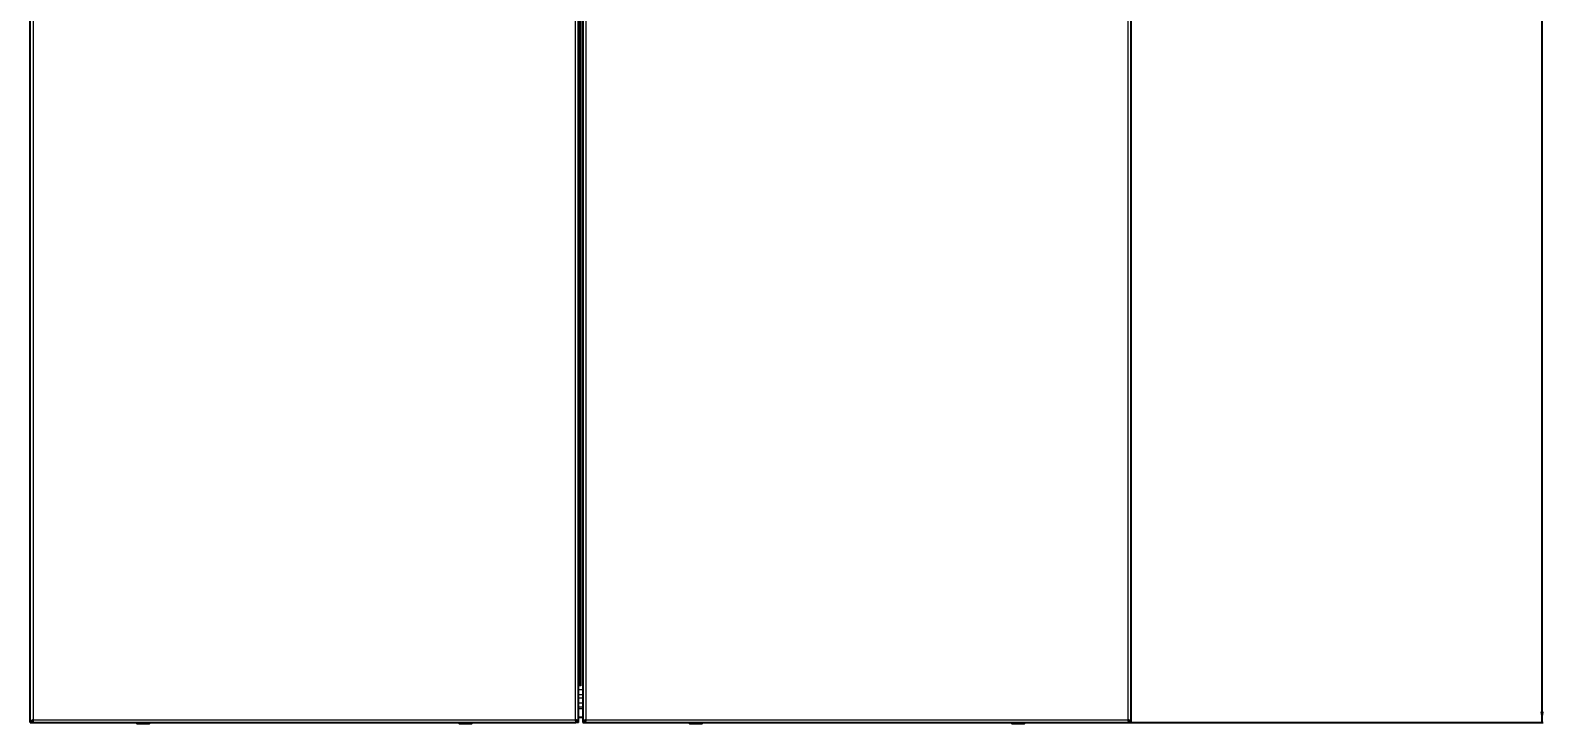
# Model space of a CAD drawing. Header units: millimetres. Extents: x -1114 to 2940, y -1920 to 1219.
# Drawn here: x 1573 to 2940, y -1100 to -473 of the extents above; entities that cross this region are included whole.
import ezdxf

# ---------------------------------------------------------------- set-up
doc = ezdxf.new("R2010")
doc.units = ezdxf.units.MM
doc.layers.add('FORMAT', color=7, linetype='Continuous')
doc.styles.add('SLDTEXTSTYLE0', font='TXT', dxfattribs={"width": 0.75})
doc.dimstyles.new('SLDDIMSTYLE0', dxfattribs={"dimtxt": 20, "dimasz": 10, "dimexe": 0, "dimexo": 0.0625, "dimgap": 5, "dimtad": 2, "dimdec": 1, "dimrnd": 1e-09, "dimzin": 12, "dimdsep": 46, "dimtxsty": 'SLDTEXTSTYLE0', "dimsah": 1, "dimcen": 0.09, "dimadec": 0, "dimazin": 3, "dimtfac": 1, "dimtofl": 0, "dimtmove": 0, "dimatfit": 3, "dimfxl": 0, "dimfrac": 2, "dimtolj": 1, "dimtzin": 12, "dimarcsym": 0})

# ---------------------------------------------------------------- blocks, each defined once
blk = doc.blocks.new('_D')
at = {"layer": 'FORMAT'}
for p, q in [((2565, 656.3), (2939.3, 656.3)), ((2938.3, -1098.7), (2938.3, 656.3)), ((2565, -1098.7), (2939.3, -1098.7))]:
    blk.add_line(p, q, dxfattribs=at)
for points in [[(2938.3, 656.3), (2936.8, 646.3), (2939.9, 646.3)], [(2938.3, -1098.7), (2939.9, -1088.7), (2936.8, -1088.7)]]:
    blk.add_solid(points, dxfattribs=at)
at = {"layer": 'FORMAT', "insert": (2912.5, -250.8), "char_height": 20, "attachment_point": 1, "rotation": 90, "style": 'SLDTEXTSTYLE0'}
blk.add_mtext('1755', dxfattribs=at)

msp = doc.modelspace()

# ---------------------------------------------------------------- linework, layer by layer
at = {"color": 7, "linetype": 'Continuous', "lineweight": 25}
for p, q in [((1573.28, -1098.72), (1573.28, 656.28)), ((2068.28, -1098.72), (2068.28, 656.28)), ((2072.28, 656.28), (2072.28, -1098.72)), ((2567.28, -1098.72), (2567.28, 656.28)), ((2068.28, -1060.92), (2068.41, -1060.92)), ((2068.28, -1064.92), (2068.82, -1064.92)), ((1573.28, -1098.72), (1575.28, -1098.72)), ((1575.58, -1098.72), (1575.58, -1097)), ((1575.58, -1098.72), (2065.98, -1098.72)), ((1669.53, -1098.72), (1669.53, -1099.47)), ((1678.29, -1099.72), (1669.78, -1099.72)), ((1680.78, -1099.72), (1678.29, -1099.72)), ((1681.03, -1099.47), (1681.03, -1098.72)), ((1960.53, -1098.72), (1960.53, -1099.47)), ((1971.78, -1099.72), (1960.78, -1099.72)), ((1972.03, -1099.47), (1972.03, -1098.72)), ((2065.98, -1096.99), (2065.98, -1098.72)), ((2068.28, -1098.72), (2066.28, -1098.72)), ((2068.28, -1093.72), (2072.28, -1093.72)), ((2072.28, -1098.72), (2074.28, -1098.72)), ((2074.58, -1098.72), (2074.58, -1097)), ((2074.58, -1098.72), (2564.98, -1098.72)), ((2168.53, -1098.72), (2168.53, -1099.47)), ((2177.29, -1099.72), (2168.78, -1099.72)), ((2179.78, -1099.72), (2177.29, -1099.72)), ((2180.03, -1099.47), (2180.03, -1098.72)), ((2459.53, -1098.72), (2459.53, -1099.47)), ((2470.78, -1099.72), (2459.78, -1099.72)), ((2471.03, -1099.47), (2471.03, -1098.72)), ((2564.98, -1096.72), (2564.98, -1098.72)), ((2567.28, -1098.72), (2565.28, -1098.72))]:
    msp.add_line(p, q, dxfattribs=at)
at = {"color": 8, "linetype": 'Continuous', "lineweight": 18}
for p, q in [((1575.88, 653.68), (1575.88, -1096.12)), ((2065.68, -1096.12), (2065.68, 653.68)), ((2564.68, -1096.12), (2564.68, 653.68)), ((2069.29, -1065.85), (2069.29, 623.41)), ((2069.76, 623.43), (2069.76, -1065.87)), ((2070.33, -1065.53), (2070.33, 623.1)), ((2071.68, 623.1), (2071.68, -1065.53)), ((2074.88, -298.56), (2074.88, -1096.12)), ((2068.28, -1068.9), (2072.28, -1068.9)), ((2068.28, -1073.23), (2072.28, -1073.23)), ((2068.28, -1076.45), (2072.28, -1076.45)), ((2068.28, -1080.78), (2072.28, -1080.78)), ((2068.28, -1084.55), (2072.28, -1084.55)), ((2068.28, -1085.99), (2072.28, -1085.99)), ((1575.88, -1096.12), (2065.68, -1096.12)), ((1669.53, -1099.47), (1678.42, -1099.47)), ((1678.42, -1099.47), (1681.03, -1099.47)), ((1960.53, -1099.47), (1972.03, -1099.47)), ((2074.88, -1096.12), (2564.68, -1096.12)), ((2168.53, -1099.47), (2177.42, -1099.47)), ((2177.42, -1099.47), (2180.03, -1099.47)), ((2459.53, -1099.47), (2471.03, -1099.47))]:
    msp.add_line(p, q, dxfattribs=at)
at = {"color": 7, "linetype": 'Continuous', "lineweight": 25}
for centre, start, end in [((1669.78, -1099.47), 180, 270), ((1680.78, -1099.47), 270, 0), ((1960.78, -1099.47), 180, 270), ((1971.78, -1099.47), 270, 0), ((2168.78, -1099.47), 180, 270), ((2179.78, -1099.47), 270, 0), ((2459.78, -1099.47), 180, 270), ((2470.78, -1099.47), 270, 0)]:
    msp.add_arc(centre, 0.25, start, end, dxfattribs=at)
for points, knots in [([(1575.88, -1096.12), (1575.59, -1096.3), (1574.96, -1096.7), (1574.1, -1097.33), (1573.42, -1098.01), (1573.33, -1098.48), (1573.28, -1098.72)], [0, 0, 0, 0, 0.2113527, 0.4661677, 0.7210903, 1, 1, 1, 1]), ([(1575.88, -1096.12), (1575.81, -1096.31), (1575.67, -1096.69), (1575.51, -1097.18), (1575.4, -1097.62), (1575.33, -1097.98), (1575.29, -1098.35), (1575.28, -1098.59), (1575.28, -1098.72)], [0, 0, 0, 0, 0.217404, 0.4377424, 0.5763942, 0.7158085, 0.8574974, 1, 1, 1, 1]), ([(2068.28, -1098.72), (2068.25, -1098.53), (2068.19, -1098.13), (2067.65, -1097.5), (2066.78, -1096.82), (2066.06, -1096.36), (2065.68, -1096.12)], [0, 0, 0, 0, 0.2135062, 0.4683221, 0.7232409, 1, 1, 1, 1]), ([(2066.28, -1098.72), (2066.27, -1098.53), (2066.26, -1098.15), (2066.16, -1097.65), (2066.05, -1097.22), (2065.94, -1096.85), (2065.81, -1096.49), (2065.72, -1096.24), (2065.68, -1096.12)], [0, 0, 0, 0, 0.217404, 0.43774244, 0.57639421, 0.7158085, 0.85749741, 1, 1, 1, 1]), ([(2074.88, -1096.12), (2074.59, -1096.3), (2073.96, -1096.7), (2073.1, -1097.33), (2072.42, -1098.01), (2072.33, -1098.48), (2072.28, -1098.72)], [0, 0, 0, 0, 0.2113527, 0.4661677, 0.7210903, 1, 1, 1, 1]), ([(2074.88, -1096.12), (2074.81, -1096.31), (2074.67, -1096.69), (2074.51, -1097.18), (2074.4, -1097.62), (2074.33, -1097.98), (2074.29, -1098.35), (2074.28, -1098.59), (2074.28, -1098.72)], [0, 0, 0, 0, 0.217404, 0.4377424, 0.5763942, 0.7158085, 0.8574974, 1, 1, 1, 1])]:
    msp.add_open_spline(points, degree=3, knots=knots, dxfattribs=at)
for points in [[(1575.58, -1098.72), (1575.6, -1098.68), (1575.65, -1098.6), (1575.73, -1098), (1575.8, -1097.14), (1575.85, -1096.46), (1575.88, -1096.12)], [(2065.68, -1096.12), (2065.7, -1096.46), (2065.75, -1097.14), (2065.83, -1098), (2065.9, -1098.6), (2065.95, -1098.68), (2065.98, -1098.72)], [(2074.58, -1098.72), (2074.6, -1098.68), (2074.65, -1098.6), (2074.73, -1098), (2074.8, -1097.14), (2074.85, -1096.46), (2074.88, -1096.12)], [(2564.68, -1096.12), (2564.7, -1096.46), (2564.75, -1097.14), (2564.83, -1098), (2564.9, -1098.6), (2564.95, -1098.68), (2564.98, -1098.72)], [(2567.28, -1098.72), (2567.24, -1098.5), (2567.16, -1098.07), (2566.56, -1097.42), (2565.7, -1096.77), (2565.02, -1096.33), (2564.68, -1096.12)], [(2564.68, -1096.12), (2564.7, -1096.2), (2564.75, -1096.35), (2564.83, -1096.55), (2564.9, -1096.69), (2564.95, -1096.71), (2564.98, -1096.72)], [(2565.28, -1098.72), (2565.24, -1098.28), (2565.17, -1097.42), (2564.84, -1096.55), (2564.68, -1096.12)]]:
    msp.add_open_spline(points, degree=3, dxfattribs=at)

# ---------------------------------------------------------------- dimensions: what is measured, and where the dimension line sits
at = {"layer": 'FORMAT'}
dim = msp.add_linear_dim(base=(2938.32, 656.28), p1=(2564.98, -1098.72), p2=(2564.98, 656.28), angle=90, dimstyle='SLDDIMSTYLE0', dxfattribs=at)
dim.commit()
dim.dimension.update_dxf_attribs({"geometry": '_D', "text_midpoint": (2938.32, -221.22), "dimtype": 160})

doc.saveas('drawing.dxf')
